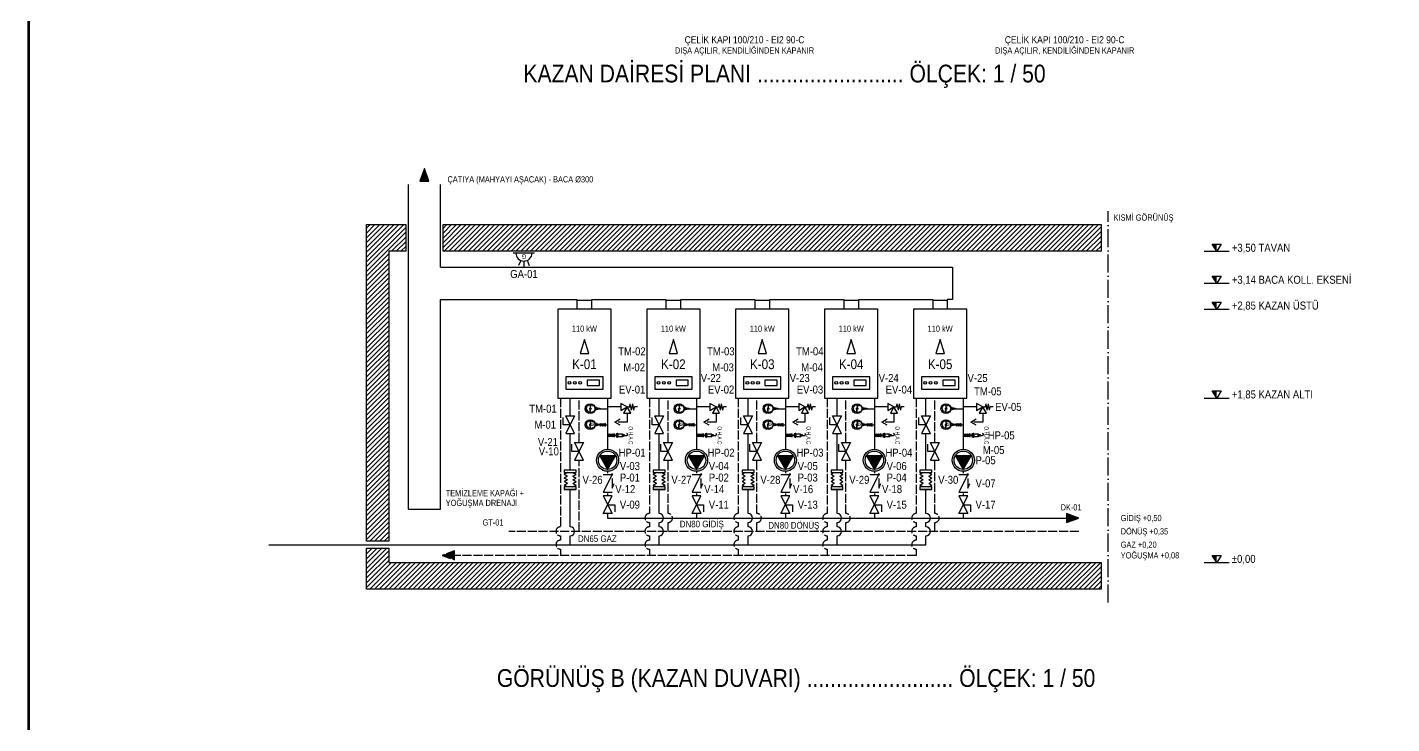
# Model space of a CAD drawing. Header units: centimetres. Extents: x -406 to 3866, y -2648 to 876.
# Drawn here: x -406 to 1128, y -916 to -133 of the extents above; entities that cross this region are included whole.
import ezdxf
from ezdxf.enums import TextEntityAlignment as Align

# ---------------------------------------------------------------- set-up
doc = ezdxf.new("R2010")
doc.units = ezdxf.units.CM
doc.header["$LTSCALE"] = 8
doc.linetypes.add('DASHDOT', pattern=[3.556, 2.54, -0.508, 0, -0.508])
doc.linetypes.add('DASHED', pattern=[1.524, 1.27, -0.254])
for name, color, linetype in [('MTY-VANA', 1, 'Continuous'), ('ROTAS-DOGALGAZ-BORU', 2, 'Continuous'), ('ROTAS-DOGALGAZ-SEMBOL', 2, 'Continuous'), ('ROTAS-ISITMA-BACA', 8, 'Continuous'), ('ROTAS-ISITMA-BASLIK', 5, 'Continuous'), ('ROTAS-ISITMA-CAP', 41, 'Continuous'), ('ROTAS-ISITMA-CIHAZ', 135, 'Continuous'), ('ROTAS-ISITMA-DONUS', 30, 'DASHED'), ('ROTAS-ISITMA-ETIKET', 3, 'Continuous'), ('ROTAS-ISITMA-GIDIS', 10, 'Continuous'), ('ROTAS-ISITMA-POMPA', 30, 'Continuous'), ('ROTAS-ISITMA-VANA', 1, 'Continuous'), ('ROTAS-ISITMA-YAZI', 7, 'Continuous'), ('ROTAS-ISITMA-YOGUSMA', 6, 'DASHED'), ('ROTAS-KESIT-HATTI', 1, 'DASHDOT'), ('ROTAS-KOT', 3, 'Continuous'), ('ROTAS-MIMARI-DUVAR', 7, 'Continuous'), ('ROTAS-MIMARI-KAPI', 7, 'Continuous'), ('ROTAS-MIMARI-TARAMA', 8, 'Continuous'), ('ROTAS-PAFTA', 7, 'Continuous')]:
    doc.layers.add(name, color=color, linetype=linetype)
doc.styles.add('MTYCAPLT', font='arial.ttf', dxfattribs={"width": 0.65, "height": 1})
doc.styles.add('ROTAS', font='arial.ttf')

# ---------------------------------------------------------------- blocks, each defined once
blk = doc.blocks.new('ROTAS-KAZAN-ON')
blk.add_lwpolyline([(22, 100), (22, 110), (38, 110), (38, 100)])
for points in [[(0, 0), (60, 0), (60, 100), (0, 100)], [(25.2, 50), (34.8, 50), (30, 66)], [(9, 10), (51, 10), (51, 24), (9, 24)], [(33, 14), (46.8, 14), (46.8, 20), (33, 20)]]:
    blk.add_lwpolyline(points, close=True)
for centre in [(13.2, 17), (19.2, 17), (25.2, 17)]:
    blk.add_circle(centre, 1.6)
blk = doc.blocks.new('MTY-EMNİYET VENTİLİ')
at = {"layer": 'MTY-VANA'}
for p, q in [((0, 33.7), (0, 30.3)), ((0, 22), (-4, 15)), ((3.5, 29.6), (-3.5, 28.3)), ((3.5, 27), (-3.5, 28.3)), ((3.5, 27), (-3.5, 25.6)), ((0, 25), (-3.5, 25.6)), ((3.5, 29.6), (0, 30.3)), ((7, 26), (0, 22)), ((0, 22), (0, 25)), ((0, 22), (7, 18)), ((4, 15), (0, 22)), ((7, 18), (7, 26)), ((7, 22), (17, 22)), ((17, 22), (17, 12)), ((-4, 15), (4, 15)), ((0, 15), (0, 0)), ((17, 8.3), (13.5, 14.3)), ((20.5, 14.3), (17, 8.3))]:
    blk.add_line(p, q, dxfattribs=at)
at = {"layer": 'MTY-VANA', "style": 'MTYCAPLT', "width": 0.65}
blk.add_attdef('CAP', text='', height=10, rotation=358.601, dxfattribs=at).set_placement((0.8, 6.1), align=Align.CENTER)
blk = doc.blocks.new('MTY-O.H.A.C')
at = {"layer": 'MTY-VANA', "color": 2}
for p, q in [((-4.5, 41.1), (-3.5, 42.6)), ((-4.5, 41.1), (4.5, 41.1)), ((-4.5, 29.2), (-4.5, 41.1)), ((-3.5, 43.1), (3.5, 43.1)), ((-3.5, 42.6), (-3.5, 43.1)), ((-3.5, 42.6), (3.5, 42.6)), ((-2.5, 47.1), (2.5, 47.1)), ((-2.5, 43.1), (-2.5, 47.1)), ((-1, 47.1), (-1, 43.1)), ((1, 47.1), (1, 43.1)), ((2.5, 47.1), (2.5, 43.1)), ((3.5, 42.6), (3.5, 43.1)), ((3.5, 42.6), (4.5, 41.1)), ((4.5, 41.1), (4.5, 29.2)), ((-5, 29.2), (5, 29.2)), ((-5, 29.2), (-5, 27.7)), ((-5, 27.7), (5, 27.7)), ((-5, 27.7), (-4, 26.2)), ((-4, 26.2), (4, 26.2)), ((-4, 26.2), (-4, 24.2)), ((-4, 24.2), (4, 24.2)), ((-2, 26.2), (-2, 24.2)), ((2, 26.2), (2, 24.2)), ((4, 26.2), (5, 27.7)), ((4, 24.2), (4, 26.2)), ((5, 27.7), (5, 29.2))]:
    blk.add_line(p, q, dxfattribs=at)
at = {"layer": 'MTY-VANA', "color": 2, "lineweight": -3}
for p, q in [((-2.4, 56.5), (-3, 56.5)), ((0, 47.1), (0, 54.1))]:
    blk.add_line(p, q, dxfattribs=at)
at = {"layer": 'MTY-VANA', "lineweight": -3}
for p, q in [((0, 24.2), (0, 19.4)), ((0, 4.8), (0, 0))]:
    blk.add_line(p, q, dxfattribs=at)
at = {"layer": 'MTY-VANA'}
for points in [[(4.2, 19.4), (-4.2, 19.4), (0, 12.1)], [(4.2, 4.8), (-4.2, 4.8), (0, 12.1)]]:
    blk.add_lwpolyline(points, close=True, dxfattribs=at)
blk.add_circle((0, 12.1), 4.46, dxfattribs=at)
at = {"layer": 'MTY-VANA', "color": 2, "lineweight": -3}
for centre, start, end in [((-3, 54.1), 90, 180), ((-2.4, 54.1), 0, 90)]:
    blk.add_arc(centre, 2.36, start, end, dxfattribs=at)
at = {"layer": 'MTY-VANA', "color": 2, "lineweight": -3, "style": 'MTYCAPLT', "width": 0.65}
blk.add_text('O.H.A.C', height=12, dxfattribs=at).set_placement((0.2, 65.1), align=Align.MIDDLE_CENTER)
at = {"layer": 'MTY-VANA', "style": 'MTYCAPLT', "width": 0.65}
blk.add_attdef('CAP', text='', height=10, rotation=270, dxfattribs=at).set_placement((0, 2.4), align=Align.CENTER)
blk = doc.blocks.new('MTY-TERMOMETRE')
at = {"layer": 'MTY-VANA', "color": 1}
for p, q in [((-3.7, 19.8), (-4.5, 19.9)), ((-3.7, 19.2), (-4.5, 19.1)), ((-3.5, 20.5), (-4.4, 20.7)), ((-3.6, 18.6), (-4.4, 18.4)), ((-3.3, 21.1), (-4.1, 21.4)), ((-3.3, 18), (-4.1, 17.6)), ((-3, 21.6), (-3.7, 22.1)), ((-3, 17.4), (-3.7, 16.9)), ((-2.6, 22.1), (-3.2, 22.7)), ((-2.7, 19.7), (-0.6, 19.7)), ((-2.7, 19.7), (-2.7, 19.3)), ((-2.7, 19.3), (-0.6, 19.4)), ((-2.1, 22.5), (-2.6, 23.2)), ((-1.5, 22.9), (-1.9, 23.6)), ((-0.9, 23.1), (-1.1, 23.9)), ((-0.3, 23.2), (-0.4, 24)), ((0.4, 23.2), (0.4, 24)), ((4.5, 19.5), (0.5, 19.6)), ((4.5, 19.5), (0.6, 19.4)), ((1, 23.1), (1.2, 23.9)), ((1.6, 22.9), (2, 23.6)), ((2.1, 22.5), (2.6, 23.2)), ((2.6, 22.1), (3.2, 22.7)), ((3, 17.4), (3.7, 16.9)), ((3.1, 21.6), (3.7, 22.1)), ((3.4, 21.1), (4.1, 21.4)), ((3.4, 17.9), (4.1, 17.6)), ((3.6, 20.5), (4.4, 20.7)), ((3.6, 18.5), (4.4, 18.3)), ((3.7, 19.8), (4.5, 19.9)), ((3.7, 19.2), (4.5, 19.1)), ((-1.2, 12.5), (-1.2, 13.4)), ((1.2, 12.5), (-1.2, 12.5)), ((0.9, 13.5), (-0.9, 13.5)), ((-0.9, 10.9), (-0.9, 12.5)), ((0.9, 10.9), (-0.9, 10.9)), ((-0.7, 13.5), (-0.7, 14)), ((-0.5, 12.6), (-0.5, 13.4)), ((-0.5, 8.6), (-0.5, 10.9)), ((0.5, 8.6), (-0.5, 8.6)), ((0, 8.6), (0, 0)), ((0.5, 10.9), (0.5, 8.6)), ((0.6, 12.6), (0.6, 13.4)), ((0.7, 13.5), (0.7, 14)), ((0.9, 12.5), (0.9, 10.9)), ((1.2, 12.5), (1.2, 13.4))]:
    blk.add_line(p, q, dxfattribs=at)
for radius in [5.58, 5.3, 0.576]:
    blk.add_circle((0, 19.5), radius, dxfattribs=at)
for centre, radius, start, end in [((-0.9, 13), 0.576, 54.6994, 125.3066), ((-0.9, 13.1), 0.576, 234.694, 305.3013), ((0, 12.2), 1.33, 65.9035, 113.6507), ((0, 13.8), 1.33, 246.3499, 294.0971), ((0.9, 13), 0.576, 54.6934, 125.3006), ((0.9, 13.1), 0.576, 234.7001, 305.3073)]:
    blk.add_arc(centre, radius, start, end, dxfattribs=at)
at = {"layer": 'MTY-VANA', "style": 'MTYCAPLT', "width": 0.65}
blk.add_text('T', height=3, dxfattribs=at).set_placement((0, 15, 0), align=Align.CENTER)
blk.add_attdef('CAP', text='', height=1, rotation=270, dxfattribs=at).set_placement((0, 0), align=Align.CENTER)
blk = doc.blocks.new('MTY-MANOMETRE')
at = {"layer": 'MTY-VANA', "color": 1}
for p, q in [((-3.7, 19.8), (-4.5, 19.9)), ((-3.7, 19.2), (-4.5, 19.1)), ((-3.5, 20.5), (-4.4, 20.7)), ((-3.6, 18.6), (-4.4, 18.4)), ((-3.3, 21.1), (-4.1, 21.4)), ((-3.3, 18), (-4.1, 17.6)), ((-3, 21.6), (-3.7, 22.1)), ((-3, 17.4), (-3.7, 16.9)), ((-2.6, 22.1), (-3.2, 22.7)), ((-2.7, 19.7), (-0.6, 19.7)), ((-2.7, 19.7), (-2.7, 19.3)), ((-2.7, 19.3), (-0.6, 19.4)), ((-2.1, 22.5), (-2.6, 23.2)), ((-1.5, 22.9), (-1.9, 23.6)), ((-0.9, 23.1), (-1.1, 23.9)), ((-0.3, 23.2), (-0.4, 24)), ((0.4, 23.2), (0.4, 24)), ((4.5, 19.5), (0.5, 19.6)), ((4.5, 19.5), (0.6, 19.4)), ((1, 23.1), (1.2, 23.9)), ((1.6, 22.9), (2, 23.6)), ((2.1, 22.5), (2.6, 23.2)), ((2.6, 22.1), (3.2, 22.7)), ((3, 17.4), (3.7, 16.9)), ((3.1, 21.6), (3.7, 22.1)), ((3.4, 21.1), (4.1, 21.4)), ((3.4, 17.9), (4.1, 17.6)), ((3.6, 20.5), (4.4, 20.7)), ((3.6, 18.5), (4.4, 18.3)), ((3.7, 19.8), (4.5, 19.9)), ((3.7, 19.2), (4.5, 19.1)), ((-1.2, 12.5), (-1.2, 13.4)), ((1.2, 12.5), (-1.2, 12.5)), ((0.9, 13.5), (-0.9, 13.5)), ((-0.9, 10.9), (-0.9, 12.5)), ((0.9, 10.9), (-0.9, 10.9)), ((-0.7, 13.5), (-0.7, 14)), ((-0.5, 12.6), (-0.5, 13.4)), ((-0.5, 8.6), (-0.5, 10.9)), ((0.5, 8.6), (-0.5, 8.6)), ((0, 8.6), (0, 8)), ((0, 2.3), (0, 0)), ((0.5, 10.9), (0.5, 8.6)), ((0.6, 12.6), (0.6, 13.4)), ((0.7, 13.5), (0.7, 14)), ((0.9, 12.5), (0.9, 10.9)), ((1.2, 12.5), (1.2, 13.4))]:
    blk.add_line(p, q, dxfattribs=at)
at = {"layer": 'MTY-VANA'}
for p, q in [((-1.5, 7.8), (1.5, 7.8)), ((0, 5.2), (-1.5, 7.8)), ((0, 5.2), (-1.5, 2.5)), ((-1.5, 2.5), (1.5, 2.5)), ((1.5, 7.8), (0, 5.2)), ((1.5, 2.5), (0, 5.2))]:
    blk.add_line(p, q, dxfattribs=at)
at = {"layer": 'MTY-VANA', "color": 1}
for radius in [5.58, 5.3, 0.576]:
    blk.add_circle((0, 19.5), radius, dxfattribs=at)
at = {"layer": 'MTY-VANA'}
blk.add_circle((0, 5.2), 1.5, dxfattribs=at)
at = {"layer": 'MTY-VANA', "color": 1}
for centre, radius, start, end in [((-0.9, 13), 0.576, 54.6994, 125.3066), ((-0.9, 13.1), 0.576, 234.694, 305.3013), ((0, 12.2), 1.33, 65.9035, 113.6507), ((0, 13.8), 1.33, 246.3499, 294.0971), ((0.9, 13), 0.576, 54.6934, 125.3006), ((0.9, 13.1), 0.576, 234.7001, 305.3073)]:
    blk.add_arc(centre, radius, start, end, dxfattribs=at)
at = {"layer": 'MTY-VANA', "width": 0.7}
blk.add_text('M', height=3.59, dxfattribs=at).set_placement((0, 15, 0), align=Align.CENTER)
at = {"layer": 'MTY-VANA', "style": 'MTYCAPLT', "width": 0.65}
blk.add_attdef('CAP', text='', height=10, rotation=270, dxfattribs=at).set_placement((0, 0), align=Align.CENTER)
blk = doc.blocks.new('ROTAS-POMPA')
blk.add_hatch(color=7).paths.add_polyline_path([(10.35, 0), (-4.95, 8.85), (-4.95, -8.85)])
blk.add_lwpolyline([(10.35, 0), (-4.95, 8.85), (-4.95, -8.85)], close=True)
for radius in [12.45, 10.35]:
    blk.add_circle((0, 0), radius)
blk = doc.blocks.new('MTY-CEKVALF VANA')
at = {"layer": 'MTY-VANA'}
h = blk.add_hatch(color=256, dxfattribs=at)
edge = h.paths.add_edge_path()
edge.add_arc((-10, 5), 1.41, 180, 540, ccw=False)
for p, q in [((-10, -5), (-10, 5)), ((-10, 5), (10, -5)), ((-5.6, 5), (5.6, 5)), ((5.6, 5), (0, 7.3)), ((10, -5), (10, 5))]:
    blk.add_line(p, q, dxfattribs=at)
at = {"layer": 'MTY-VANA', "style": 'MTYCAPLT', "width": 0.65}
blk.add_attdef('CAP', text='', height=10, dxfattribs=at).set_placement((-0.4, -4.9), align=Align.CENTER)
blk = doc.blocks.new('MTY-KURESEL VANA')
at = {"layer": 'MTY-VANA'}
for p, q in [((0, 0), (0, 8)), ((0, 8), (8, 8))]:
    blk.add_line(p, q, dxfattribs=at)
blk.add_lwpolyline([(-10, 5), (-10, -5), (10, 5), (10, -5), (-10, 5)], dxfattribs=at)
at = {"layer": 'MTY-VANA', "style": 'MTYCAPLT', "width": 0.65}
blk.add_attdef('CAP', text='', height=10, dxfattribs=at).set_placement((-1.1, 0), align=Align.CENTER)
blk = doc.blocks.new('MTY-ESNEK BAGLANTI')
at = {"layer": 'MTY-VANA'}
for p, q in [((-10.8, -6.7), (-10.8, 6.7)), ((-8.1, 3.1), (-6, 6.7)), ((-4, 3.1), (-6, 6.7)), ((-4, 3.1), (-2, 6.7)), ((0, 3.1), (-2, 6.7)), ((0, 3.1), (2, 6.7)), ((4, 3.1), (2, 6.7)), ((4, 3.1), (6, 6.7)), ((8.1, 3.1), (6, 6.7)), ((-8.1, -3.1), (-6, -6.7)), ((-4, -3.1), (-6, -6.7)), ((-4, -3.1), (-2, -6.7)), ((0, -3.1), (-2, -6.7)), ((0, -3.1), (2, -6.7)), ((4, -3.1), (2, -6.7)), ((4, -3.1), (6, -6.7)), ((8.1, -3.1), (6, -6.7))]:
    blk.add_line(p, q, dxfattribs=at)
for points in [[(-8.1, 6.7), (-10.8, 6.7), (-10.8, -6.7), (-8.1, -6.7)], [(10.8, 6.7), (8.1, 6.7), (8.1, -6.7), (10.8, -6.7)]]:
    blk.add_lwpolyline(points, close=True, dxfattribs=at)
at = {"layer": 'MTY-VANA', "style": 'MTYCAPLT', "width": 0.65}
blk.add_attdef('CAP', text='', height=10, dxfattribs=at).set_placement((0, 0), align=Align.CENTER)
blk = doc.blocks.new('ROTAS-OK')
blk.add_hatch(color=7).paths.add_polyline_path([(0, 0), (-14, 5), (-14, -5)])
blk.add_lwpolyline([(0, 0), (-14, 5), (-14, -5)], close=True)
blk = doc.blocks.new('ROTAS-GAZ-ALARM')
for p, q in [((-12, 0), (12, 0)), ((-4, 9), (-6, 14)), ((0, 9), (0, 15)), ((4, 9), (6, 14))]:
    blk.add_line(p, q)
blk.add_arc((0, 0), 9, 0, 180)
at = {"style": 'ROTAS'}
blk.add_text('G', height=5, dxfattribs=at).set_placement((0, 4), align=Align.MIDDLE_CENTER)
blk = doc.blocks.new('ROTAS-KOT')
blk.add_hatch(color=7).paths.add_polyline_path([(0, 0), (0, 8), (-5, 8)])
blk.add_line((-14, 0), (14, 0))
blk.add_lwpolyline([(0, 0), (-5, 8), (5, 8)], close=True)

msp = doc.modelspace()

# ---------------------------------------------------------------- hatches: boundary and pattern name
at = {"layer": 'ROTAS-MIMARI-TARAMA'}
h = msp.add_hatch(dxfattribs=at)
h.set_pattern_fill('ANSI31', scale=1.2)
h.paths.add_polyline_path([(19, -355), (19, -385), (0, -385), (0, -711), (-25, -711), (-25, -355)])
h = msp.add_hatch(dxfattribs=at)
h.set_pattern_fill('ANSI31', scale=1.2)
h.paths.add_polyline_path([(801, -355), (801, -385), (61, -385), (61, -355)])
h = msp.add_hatch(dxfattribs=at)
h.set_pattern_fill('ANSI31', scale=1.2)
h.paths.add_polyline_path([(-25, -719), (0, -719), (0, -735), (801, -735), (801, -765), (-25, -765)])

# ---------------------------------------------------------------- linework, layer by layer
at = {"layer": 'ROTAS-DOGALGAZ-BORU'}
for points in [[(204, -569.5), (204, -550)], [(304, -569.5), (304, -550)], [(404, -569.5), (404, -550)], [(504, -569.5), (504, -550)], [(604, -569.5), (604, -550)], [(204, -631), (204, -590.5)], [(304, -631), (304, -590.5)], [(404, -631), (404, -590.5)], [(504, -631), (504, -590.5)], [(604, -631), (604, -590.5)], [(-135, -715), (604, -715)]]:
    msp.add_lwpolyline(points, dxfattribs=at)
for points in [[(204, -715), (204, -705, 1), (204, -695), (204, -653)], [(304, -715), (304, -705, 1), (304, -695), (304, -690, 1), (304, -680), (304, -653)], [(404, -715), (404, -705, 1), (404, -695), (404, -690, 1), (404, -680), (404, -653)], [(504, -715), (504, -705, 1), (504, -695), (504, -690, 1), (504, -680), (504, -653)], [(604, -715), (604, -705, 1), (604, -695), (604, -690, 1), (604, -680), (604, -653)]]:
    msp.add_lwpolyline(points, format="xyb", dxfattribs=at)
at = {"layer": 'ROTAS-ISITMA-BACA'}
msp.add_line((22, -675), (58, -675), dxfattribs=at)
for points in [[(22, -675), (22, -310)], [(58, -403), (58, -310)], [(58, -403), (634, -403), (634, -439), (628, -439)], [(58, -439), (212, -439)], [(58, -675), (58, -439)], [(228, -439), (312, -439)], [(328, -439), (412, -439)], [(428, -439), (512, -439)], [(528, -439), (612, -439)]]:
    msp.add_lwpolyline(points, dxfattribs=at)
at = {"layer": 'ROTAS-ISITMA-DONUS'}
for points in [[(214, -599.5), (214, -550)], [(314, -599.5), (314, -550)], [(414, -599.5), (414, -550)], [(514, -599.5), (514, -550)], [(614, -599.5), (614, -550)], [(214, -700), (214, -620.5)], [(776, -700), (135, -700)]]:
    msp.add_lwpolyline(points, dxfattribs=at)
for points in [[(314, -700), (314, -690, 1), (314, -680), (314, -620.5)], [(414, -700), (414, -690, 1), (414, -680), (414, -620.5)], [(514, -700), (514, -690, 1), (514, -680), (514, -620.5)], [(614, -700), (614, -690, 1), (614, -680), (614, -620.5)]]:
    msp.add_lwpolyline(points, format="xyb", dxfattribs=at)
at = {"layer": 'ROTAS-ISITMA-GIDIS'}
for points in [[(246, -550), (246, -607.5)], [(346, -550), (346, -607.5)], [(446, -550), (446, -607.5)], [(546, -550), (546, -607.5)], [(646, -550), (646, -607.5)], [(246, -632.5), (246, -634.5)], [(346, -632.5), (346, -634.5)], [(446, -632.5), (446, -634.5)], [(546, -632.5), (546, -634.5)], [(646, -632.5), (646, -634.5)], [(246, -657.5), (246, -659.5)], [(346, -657.5), (346, -659.5)], [(446, -657.5), (446, -659.5)], [(546, -657.5), (546, -659.5)], [(646, -657.5), (646, -659.5)], [(246, -680.5), (246, -685)], [(246, -685), (762, -685)], [(346, -680.5), (346, -685)], [(446, -680.5), (446, -685)], [(546, -680.5), (546, -685)], [(646, -680.5), (646, -685)]]:
    msp.add_lwpolyline(points, dxfattribs=at)
at = {"layer": 'ROTAS-ISITMA-YOGUSMA'}
for points in [[(193, -550), (193, -695, 1), (193, -705), (193, -710, 1), (193, -720), (193, -727)], [(293, -550), (293, -680, 1), (293, -690), (293, -695, 1), (293, -705), (293, -710, 1), (293, -720), (293, -727)], [(393, -550), (393, -680, 1), (393, -690), (393, -695, 1), (393, -705), (393, -710, 1), (393, -720), (393, -727)], [(493, -550), (493, -680, 1), (493, -690), (493, -695, 1), (493, -705), (493, -710, 1), (493, -720), (493, -727)], [(593, -550), (593, -680, 1), (593, -690), (593, -695, 1), (593, -705), (593, -710, 1), (593, -720), (593, -727)]]:
    msp.add_lwpolyline(points, format="xyb", dxfattribs=at)
msp.add_lwpolyline([(593, -727), (74, -727)], dxfattribs=at)
at = {"layer": 'ROTAS-KESIT-HATTI'}
msp.add_line((809, -780), (809, -340), dxfattribs=at)
at = {"layer": 'ROTAS-MIMARI-DUVAR'}
for points in [[(19, -355), (19, -385), (0, -385), (0, -711), (-25, -711), (-25, -355)], [(801, -355), (801, -385), (61, -385), (61, -355)], [(-25, -719), (0, -719), (0, -735), (801, -735), (801, -765), (-25, -765)]]:
    msp.add_lwpolyline(points, close=True, dxfattribs=at)

# ---------------------------------------------------------------- block references
at = {"layer": 'ROTAS-DOGALGAZ-SEMBOL'}
for name, p, rotation in [('ROTAS-GAZ-ALARM', (152, -387), 180), ('MTY-KURESEL VANA', (204, -580), 90), ('MTY-KURESEL VANA', (304, -580), 90), ('MTY-KURESEL VANA', (404, -580), 90), ('MTY-KURESEL VANA', (504, -580), 90), ('MTY-KURESEL VANA', (604, -580), 90), ('MTY-ESNEK BAGLANTI', (204, -642), 90), ('MTY-ESNEK BAGLANTI', (304, -642), 90), ('MTY-ESNEK BAGLANTI', (404, -642), 90), ('MTY-ESNEK BAGLANTI', (504, -642), 90), ('MTY-ESNEK BAGLANTI', (604, -642), 90)]:
    msp.add_blockref(name, p, dxfattribs=dict(at, rotation=rotation))
at = {"layer": 'ROTAS-ISITMA-BACA', "rotation": 90}
msp.add_blockref('ROTAS-OK', (40, -292), dxfattribs=at)
at = {"layer": 'ROTAS-ISITMA-CIHAZ'}
for p in [(190, -550), (290, -550), (390, -550), (490, -550), (590, -550)]:
    msp.add_blockref('ROTAS-KAZAN-ON', p, dxfattribs=at)
at = {"layer": 'ROTAS-ISITMA-GIDIS'}
msp.add_blockref('ROTAS-OK', (776, -685), dxfattribs=at)
at = {"layer": 'ROTAS-ISITMA-POMPA', "rotation": 270}
for p in [(246, -620), (346, -620), (446, -620), (546, -620), (646, -620)]:
    msp.add_blockref('ROTAS-POMPA', p, dxfattribs=at)
at = {"layer": 'ROTAS-ISITMA-VANA'}
for name, p, rotation in [('MTY-TERMOMETRE', (246, -562), 90), ('MTY-EMNİYET VENTİLİ', (246, -560), 270), ('MTY-TERMOMETRE', (346, -562), 90), ('MTY-EMNİYET VENTİLİ', (346, -560), 270), ('MTY-TERMOMETRE', (446, -562), 90), ('MTY-EMNİYET VENTİLİ', (446, -560), 270), ('MTY-TERMOMETRE', (546, -562), 90), ('MTY-EMNİYET VENTİLİ', (546, -560), 270), ('MTY-TERMOMETRE', (646, -562), 90), ('MTY-EMNİYET VENTİLİ', (646, -560), 270), ('MTY-MANOMETRE', (246, -580), 90), ('MTY-MANOMETRE', (346, -580), 90), ('MTY-MANOMETRE', (446, -580), 90), ('MTY-MANOMETRE', (546, -580), 90), ('MTY-MANOMETRE', (646, -580), 90), ('MTY-KURESEL VANA', (214, -610), 90), ('MTY-KURESEL VANA', (314, -610), 90), ('MTY-KURESEL VANA', (414, -610), 90), ('MTY-KURESEL VANA', (514, -610), 90), ('MTY-KURESEL VANA', (614, -610), 90), ('MTY-CEKVALF VANA', (246, -646), 270), ('MTY-CEKVALF VANA', (346, -646), 270), ('MTY-CEKVALF VANA', (446, -646), 270), ('MTY-CEKVALF VANA', (546, -646), 270), ('MTY-CEKVALF VANA', (646, -646), 270), ('MTY-KURESEL VANA', (246, -670), 270), ('MTY-KURESEL VANA', (346, -670), 270), ('MTY-KURESEL VANA', (446, -670), 270), ('MTY-KURESEL VANA', (546, -670), 270), ('MTY-KURESEL VANA', (646, -670), 270)]:
    msp.add_blockref(name, p, dxfattribs=dict(at, rotation=rotation))
at = {"layer": 'ROTAS-ISITMA-VANA', "xscale": 0.4, "yscale": 0.4, "rotation": 270}
for p in [(246, -592), (346, -592), (446, -592), (546, -592), (646, -592)]:
    msp.add_blockref('MTY-O.H.A.C', p, dxfattribs=at)
at = {"layer": 'ROTAS-ISITMA-YOGUSMA', "rotation": 180}
msp.add_blockref('ROTAS-OK', (60, -727), dxfattribs=at)
at = {"layer": 'ROTAS-KOT'}
for p in [(931, -385), (931, -421), (931, -450), (931, -550), (931, -735)]:
    msp.add_blockref('ROTAS-KOT', p, dxfattribs=at)

# ---------------------------------------------------------------- texts
at = {"layer": 'ROTAS-ISITMA-BASLIK', "style": 'ROTAS', "width": 0.85}
msp.add_text('GÖRÜNÜŞ B (KAZAN DUVARI) ......................... ÖLÇEK: 1 / 50', height=20, dxfattribs=at).set_placement((458, -865), align=Align.MIDDLE_CENTER)
at = {"layer": 'ROTAS-ISITMA-ETIKET', "style": 'ROTAS', "width": 0.85}
for s, p in [('K-01', (220, -512)), ('K-02', (320, -512)), ('K-03', (420, -512)), ('K-04', (520, -512)), ('K-05', (620, -512))]:
    msp.add_text(s, height=11, dxfattribs=at).set_placement(p, align=Align.MIDDLE_CENTER)

# ---------------------------------------------------------------- wipeouts: each hides what was drawn before it
for points in [[(466.076, -152), (466.076, -142), (333.924, -142), (333.924, -152)], [(826.076, -152), (826.076, -142), (693.924, -142), (693.924, -152)], [(867.197, -689.5), (867.197, -680.5), (822, -680.5), (822, -689.5)]]:
    msp.add_wipeout(points)

# ---------------------------------------------------------------- next in the draw order: texts
at = {"layer": 'ROTAS-KOT', "style": 'ROTAS', "width": 0.85}
msp.add_text('GİDİŞ +0,50', height=7, dxfattribs=at).set_placement((823, -685), align=Align.MIDDLE_LEFT)
at = {"layer": 'ROTAS-MIMARI-KAPI', "style": 'ROTAS', "width": 0.85}
for p in [(400, -147), (760, -147)]:
    msp.add_text('ÇELİK KAPI 100/210 - EI2 90-C', height=8, dxfattribs=at).set_placement(p, align=Align.MIDDLE_CENTER)

# ---------------------------------------------------------------- next in the draw order: wipeouts: each hides what was drawn before it
for points in [[(204.445, -308.5), (204.445, -299.5), (65, -299.5), (65, -308.5)], [(867.051, -351.5), (867.051, -342.5), (814, -342.5), (814, -351.5)], [(1004.539, -386.5), (1004.539, -375.5), (947, -375.5), (947, -386.5)], [(165.6225, -416), (165.6225, -405), (138.3775, -405), (138.3775, -416)], [(1065.127, -422.5), (1065.127, -411.5), (947, -411.5), (947, -422.5)], [(1029.784, -451.5), (1029.784, -440.5), (947, -440.5), (947, -451.5)], [(232.781, -476.5), (232.781, -467.5), (207.219, -467.5), (207.219, -476.5)], [(332.781, -476.5), (332.781, -467.5), (307.219, -467.5), (307.219, -476.5)], [(432.781, -476.5), (432.781, -467.5), (407.219, -467.5), (407.219, -476.5)], [(532.781, -476.5), (532.781, -467.5), (507.219, -467.5), (507.219, -476.5)], [(632.781, -476.5), (632.781, -467.5), (607.219, -467.5), (607.219, -476.5)], [(287, -503), (287, -492), (259.755, -492), (259.755, -503)], [(387, -503), (387, -492), (359.755, -492), (359.755, -503)], [(487, -503), (487, -492), (459.755, -492), (459.755, -503)], [(287.245, -546), (287.245, -535), (260, -535), (260, -546)], [(387.245, -546), (387.245, -535), (360, -535), (360, -546)], [(487.245, -546), (487.245, -535), (460, -535), (460, -546)], [(587.245, -546), (587.245, -535), (560, -535), (560, -546)], [(1029.784, -551.5), (1029.784, -540.5), (947, -540.5), (947, -551.5)], [(187, -567.5), (187, -556.5), (159.755, -556.5), (159.755, -567.5)], [(710.245, -565.5), (710.245, -554.5), (683, -554.5), (683, -565.5)], [(702.245, -597.5), (702.245, -586.5), (675, -586.5), (675, -597.5)], [(191, -615.5), (191, -604.5), (168.804, -604.5), (168.804, -615.5)], [(287.245, -617), (287.245, -606), (260, -606), (260, -617)], [(387.245, -617), (387.245, -606), (360, -606), (360, -617)], [(487.245, -617), (487.245, -606), (460, -606), (460, -617)], [(587.245, -617), (587.245, -606), (560, -606), (560, -617)], [(240.196, -647.5), (240.196, -636.5), (218, -636.5), (218, -647.5)], [(282.196, -645), (282.196, -634), (260, -634), (260, -645)], [(340.196, -647.5), (340.196, -636.5), (318, -636.5), (318, -647.5)], [(382.196, -645), (382.196, -634), (360, -634), (360, -645)], [(440.196, -647.5), (440.196, -636.5), (418, -636.5), (418, -647.5)], [(482.196, -645), (482.196, -634), (460, -634), (460, -645)], [(540.196, -647.5), (540.196, -636.5), (518, -636.5), (518, -647.5)], [(582.196, -645), (582.196, -634), (560, -634), (560, -645)], [(640.196, -647.5), (640.196, -636.5), (618, -636.5), (618, -647.5)], [(682.196, -651.5), (682.196, -640.5), (660, -640.5), (660, -651.5)], [(135.686, -661.5), (135.686, -652.5), (63, -652.5), (63, -661.5)], [(282.196, -675.5), (282.196, -664.5), (260, -664.5), (260, -675.5)], [(382.196, -675.5), (382.196, -664.5), (360, -664.5), (360, -675.5)], [(482.196, -675.5), (482.196, -664.5), (460, -664.5), (460, -675.5)], [(582.196, -675.5), (582.196, -664.5), (560, -664.5), (560, -675.5)], [(682.196, -675.5), (682.196, -664.5), (660, -664.5), (660, -675.5)], [(780, -677.5), (780, -668.5), (758.365, -668.5), (758.365, -677.5)], [(130, -694.5), (130, -685.5), (108.365, -685.5), (108.365, -694.5)], [(374.0375, -696.5), (374.0375, -687), (329.9625, -687), (329.9625, -696.5)], [(477.5375, -698), (477.5375, -688.5), (433.4625, -688.5), (433.4625, -698)], [(252.33, -713), (252.33, -703.5), (216.67, -703.5), (216.67, -713)], [(974.245, -736.5), (974.245, -725.5), (947, -725.5), (947, -736.5)]]:
    msp.add_wipeout(points)

# ---------------------------------------------------------------- next in the draw order: texts
at = {"layer": 'ROTAS-ISITMA-BACA', "style": 'ROTAS', "width": 0.85}
for s, p in [('ÇATIYA (MAHYAYI AŞACAK) - BACA Ø300', (66, -304)), ('TEMİZLEME KAPAĞI +', (64, -657))]:
    msp.add_text(s, height=7, dxfattribs=at).set_placement(p, align=Align.MIDDLE_LEFT)
at = {"layer": 'ROTAS-ISITMA-CAP', "style": 'ROTAS', "width": 0.85}
for s, p in [('DN80 GİDİŞ', (352, -691.75)), ('DN80 DÖNÜŞ', (455.5, -693.25)), ('DN65 GAZ', (234.5, -708.25))]:
    msp.add_text(s, height=7.5, dxfattribs=at).set_placement(p, align=Align.MIDDLE_CENTER)
at = {"layer": 'ROTAS-ISITMA-ETIKET', "style": 'ROTAS', "width": 0.85}
for s, p in [('GA-01', (152, -410.5)), ('TM-02', (273.3775, -497.5)), ('TM-03', (373.3775, -497.5)), ('TM-04', (473.3775, -497.5)), ('EV-01', (273.6225, -540.5)), ('EV-02', (373.6225, -540.5)), ('EV-03', (473.6225, -540.5)), ('EV-04', (573.6225, -540.5)), ('TM-01', (173.3775, -562)), ('EV-05', (696.6225, -560)), ('HP-05', (688.6225, -592)), ('V-10', (179.902, -610)), ('HP-01', (273.6225, -611.5)), ('HP-02', (373.6225, -611.5)), ('HP-03', (473.6225, -611.5)), ('HP-04', (573.6225, -611.5)), ('V-26', (229.098, -642)), ('P-01', (271.098, -639.5)), ('V-27', (329.098, -642)), ('P-02', (371.098, -639.5)), ('V-28', (429.098, -642)), ('P-03', (471.098, -639.5)), ('V-29', (529.098, -642)), ('P-04', (571.098, -639.5)), ('V-30', (629.098, -642)), ('V-07', (671.098, -646)), ('V-09', (271.098, -670)), ('V-11', (371.098, -670)), ('V-13', (471.098, -670)), ('V-15', (571.098, -670)), ('V-17', (671.098, -670))]:
    msp.add_text(s, height=9, dxfattribs=at).set_placement(p, align=Align.MIDDLE_CENTER)
at = {"layer": 'ROTAS-ISITMA-YAZI', "style": 'ROTAS', "width": 0.85}
msp.add_text('KISMİ GÖRÜNÜŞ', height=7, dxfattribs=at).set_placement((815, -347), align=Align.MIDDLE_LEFT)
for p in [(220, -472), (320, -472), (420, -472), (520, -472), (620, -472)]:
    msp.add_text('110 kW', height=7, dxfattribs=at).set_placement(p, align=Align.MIDDLE_CENTER)
for s, p in [('DK-01', (779, -673)), ('GT-01', (129, -690))]:
    msp.add_text(s, height=7, dxfattribs=at).set_placement(p, align=Align.MIDDLE_RIGHT)
at = {"layer": 'ROTAS-KOT', "style": 'ROTAS', "width": 0.85}
for s, p in [('+3,50 TAVAN', (948, -381)), ('+3,14 BACA KOLL. EKSENİ', (948, -417)), ('+2,85 KAZAN ÜSTÜ', (948, -446)), ('+1,85 KAZAN ALTI', (948, -546)), ('±0,00', (948, -731))]:
    msp.add_text(s, height=9, dxfattribs=at).set_placement(p, align=Align.MIDDLE_LEFT)

# ---------------------------------------------------------------- next in the draw order: wipeouts: each hides what was drawn before it
for points in [[(467.759, -163.5), (467.759, -154.5), (332.241, -154.5), (332.241, -163.5)], [(827.759, -163.5), (827.759, -154.5), (692.241, -154.5), (692.241, -163.5)], [(287, -521), (287, -510), (264.804, -510), (264.804, -521)], [(187, -585.5), (187, -574.5), (164.804, -574.5), (164.804, -585.5)], [(867.197, -704.5), (867.197, -695.5), (822, -695.5), (822, -704.5)]]:
    msp.add_wipeout(points)

# ---------------------------------------------------------------- next in the draw order: texts
at = {"layer": 'ROTAS-ISITMA-BASLIK', "style": 'ROTAS', "width": 0.85}
msp.add_text('KAZAN DAİRESİ PLANI ......................... ÖLÇEK: 1 / 50', height=20, dxfattribs=at).set_placement((445, -185), align=Align.MIDDLE_CENTER)
at = {"layer": 'ROTAS-ISITMA-ETIKET', "style": 'ROTAS', "width": 0.85}
for s, p in [('M-02', (275.902, -515.5)), ('M-01', (175.902, -580))]:
    msp.add_text(s, height=9, dxfattribs=at).set_placement(p, align=Align.MIDDLE_CENTER)
at = {"layer": 'ROTAS-KOT', "style": 'ROTAS', "width": 0.85}
msp.add_text('DÖNÜŞ +0,35', height=7, dxfattribs=at).set_placement((823, -700), align=Align.MIDDLE_LEFT)
at = {"layer": 'ROTAS-MIMARI-KAPI', "style": 'ROTAS', "width": 0.85}
for p in [(400, -159), (760, -159)]:
    msp.add_text('DIŞA AÇILIR, KENDİLİĞİNDEN KAPANIR', height=7, dxfattribs=at).set_placement(p, align=Align.MIDDLE_CENTER)

# ---------------------------------------------------------------- next in the draw order: wipeouts: each hides what was drawn before it
for points in [[(373.196, -533), (373.196, -522), (351, -522), (351, -533)], [(473.196, -533), (473.196, -522), (451, -522), (451, -533)], [(573.196, -533), (573.196, -522), (551, -522), (551, -533)], [(687.245, -548), (687.245, -537), (660, -537), (660, -548)], [(190, -605), (190, -594), (167.804, -594), (167.804, -605)], [(691.196, -614), (691.196, -603), (669, -603), (669, -614)], [(282.196, -632), (282.196, -621), (260, -621), (260, -632)], [(382.196, -632), (382.196, -621), (360, -621), (360, -632)], [(482.196, -632), (482.196, -621), (460, -621), (460, -632)], [(582.196, -632), (582.196, -621), (560, -621), (560, -632)], [(277, -658), (277, -647), (254.804, -647), (254.804, -658)], [(377, -658), (377, -647), (354.804, -647), (354.804, -658)], [(477, -658), (477, -647), (454.804, -647), (454.804, -658)], [(577, -658), (577, -647), (554.804, -647), (554.804, -658)], [(123.905, -672.5), (123.905, -663.5), (63, -663.5), (63, -672.5)]]:
    msp.add_wipeout(points)

# ---------------------------------------------------------------- next in the draw order: texts
at = {"layer": 'ROTAS-ISITMA-BACA', "style": 'ROTAS', "width": 0.85}
msp.add_text('YOĞUŞMA DRENAJI', height=7, dxfattribs=at).set_placement((64, -668), align=Align.MIDDLE_LEFT)
at = {"layer": 'ROTAS-ISITMA-ETIKET', "style": 'ROTAS', "width": 0.85}
for s, p in [('V-22', (362.098, -527.5)), ('V-23', (462.098, -527.5)), ('V-24', (562.098, -527.5)), ('TM-05', (673.6225, -542.5)), ('V-21', (178.902, -599.5)), ('M-05', (680.098, -608.5)), ('V-03', (271.098, -626.5)), ('V-04', (371.098, -626.5)), ('V-05', (471.098, -626.5)), ('V-06', (571.098, -626.5)), ('V-12', (265.902, -652.5)), ('V-14', (365.902, -652.5)), ('V-16', (465.902, -652.5)), ('V-18', (565.902, -652.5))]:
    msp.add_text(s, height=9, dxfattribs=at).set_placement(p, align=Align.MIDDLE_CENTER)

# ---------------------------------------------------------------- next in the draw order: wipeouts: each hides what was drawn before it
msp.add_wipeout([(859.343, -719.5), (859.343, -710.5), (822, -710.5), (822, -719.5)])

# ---------------------------------------------------------------- next in the draw order: texts
at = {"layer": 'ROTAS-KOT', "style": 'ROTAS', "width": 0.85}
msp.add_text('GAZ +0,20', height=7, dxfattribs=at).set_placement((823, -715), align=Align.MIDDLE_LEFT)

# ---------------------------------------------------------------- next in the draw order: wipeouts: each hides what was drawn before it
for points in [[(387, -521), (387, -510), (364.804, -510), (364.804, -521)], [(487, -521), (487, -510), (464.804, -510), (464.804, -521)], [(673.196, -533), (673.196, -522), (651, -522), (651, -533)], [(682.196, -625.5), (682.196, -614.5), (660, -614.5), (660, -625.5)]]:
    msp.add_wipeout(points)

# ---------------------------------------------------------------- next in the draw order: texts
at = {"layer": 'ROTAS-ISITMA-ETIKET', "style": 'ROTAS', "width": 0.85}
for s, p in [('M-03', (375.902, -515.5)), ('M-04', (475.902, -515.5)), ('V-25', (662.098, -527.5)), ('P-05', (671.098, -620))]:
    msp.add_text(s, height=9, dxfattribs=at).set_placement(p, align=Align.MIDDLE_CENTER)

# ---------------------------------------------------------------- next in the draw order: wipeouts: each hides what was drawn before it
msp.add_wipeout([(875.051, -731.5), (875.051, -722.5), (822, -722.5), (822, -731.5)])

# ---------------------------------------------------------------- next in the draw order: linework, layer by layer
at = {"layer": 'ROTAS-PAFTA', "const_width": 3}
msp.add_lwpolyline([(-405, -2646.75), (3865, -2646.75), (3865, 875), (-405, 875)], close=True, dxfattribs=at)

# ---------------------------------------------------------------- next in the draw order: texts
at = {"layer": 'ROTAS-KOT', "style": 'ROTAS', "width": 0.85}
msp.add_text('YOĞUŞMA +0,08', height=7, dxfattribs=at).set_placement((823, -727), align=Align.MIDDLE_LEFT)

doc.saveas('drawing.dxf')
